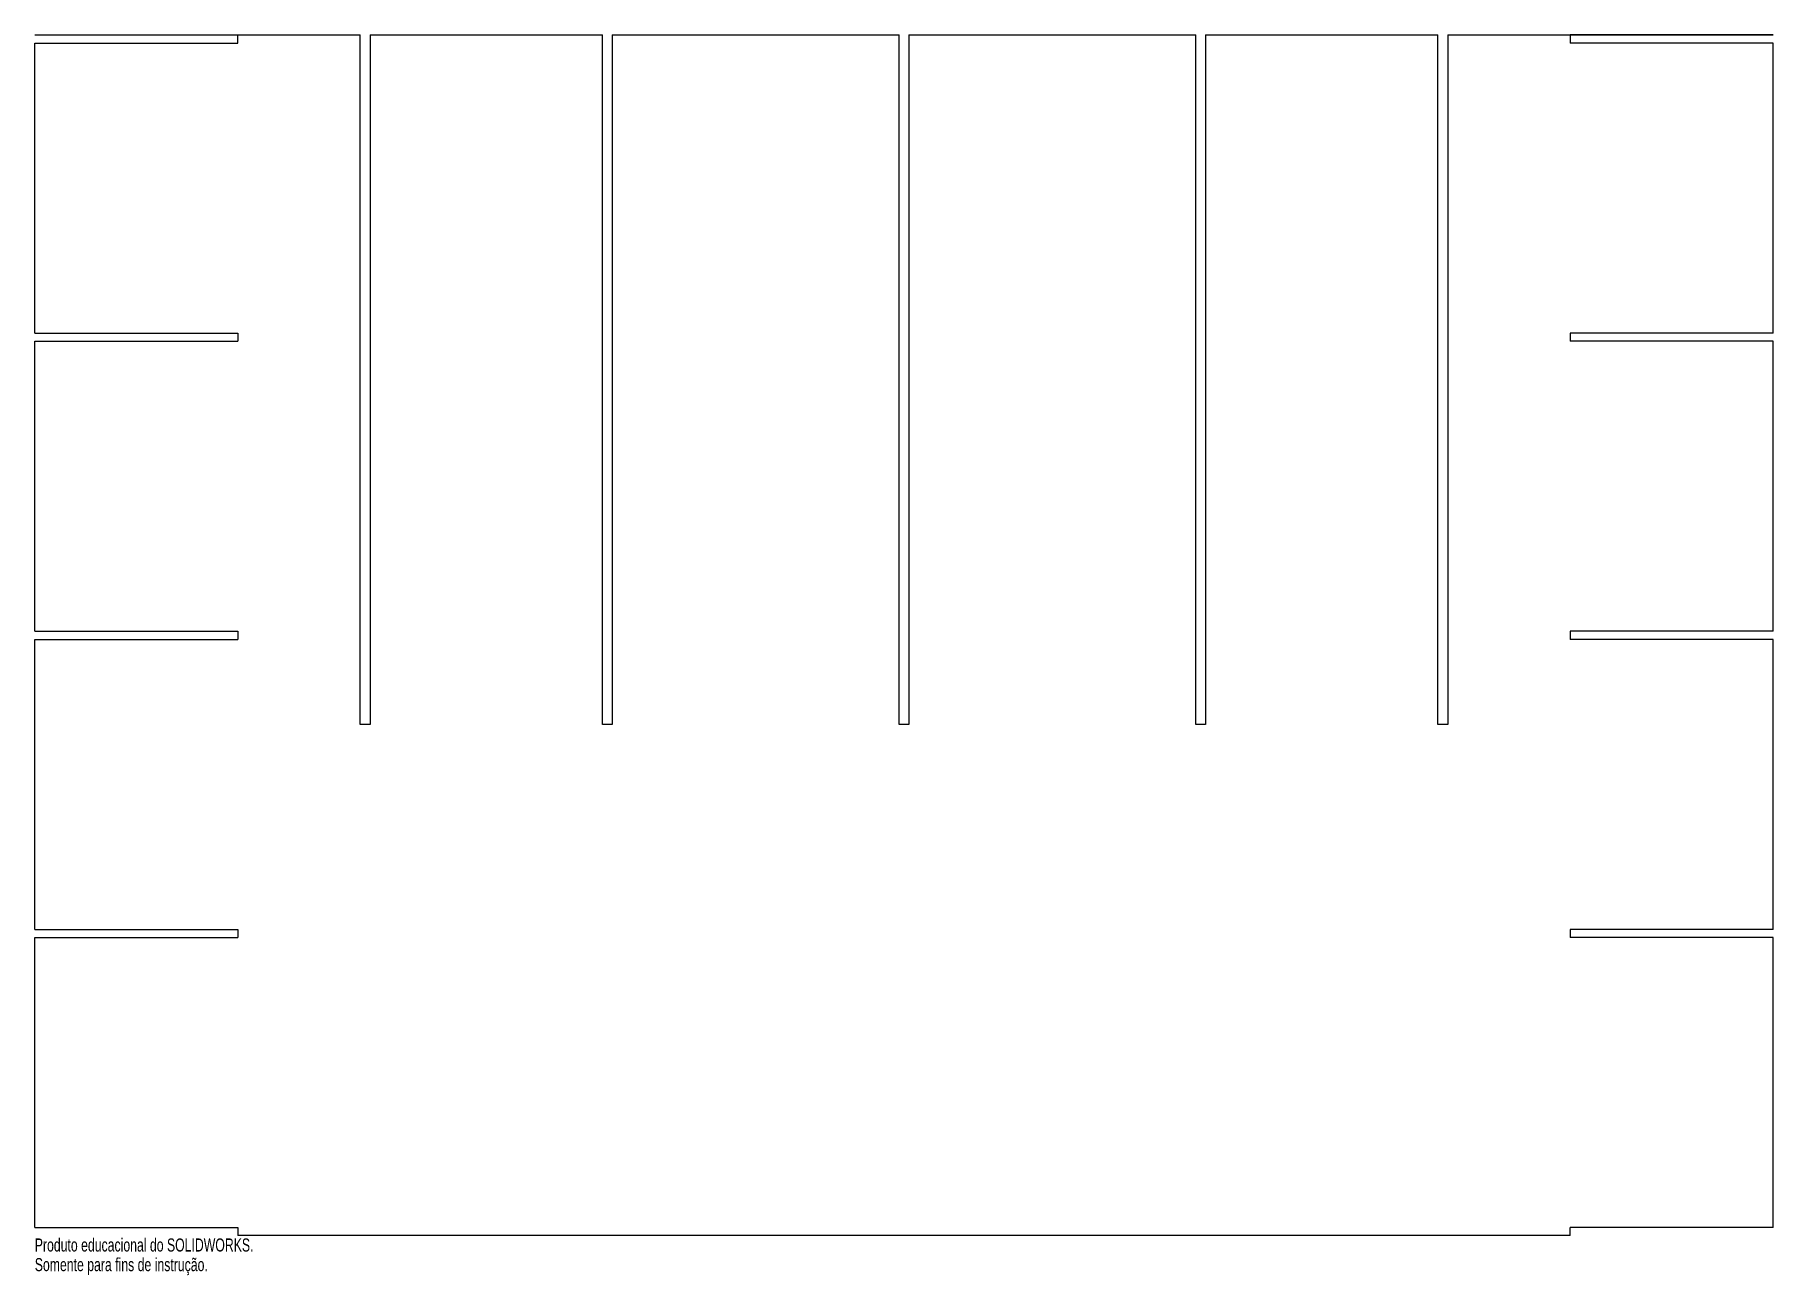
# Model space of a CAD drawing. Header units: millimetres. Extents: x -321 to 321, y -15 to 443.
import ezdxf

# ---------------------------------------------------------------- set-up
doc = ezdxf.new("R2010")
doc.units = ezdxf.units.MM
doc.styles.add('SLDTEXTSTYLE0', font='TXT', dxfattribs={"width": 0.7})

msp = doc.modelspace()

# ---------------------------------------------------------------- linework, layer by layer
at = {"color": 7, "linetype": 'Continuous', "lineweight": 25}
for p, q in [((-320.88, 443.04), (-200.72, 443.04)), ((-320.88, 443), (-320.88, 443.04)), ((-320.88, 443), (-245.98, 443)), ((-245.98, 440), (-245.98, 443)), ((-200.72, 188.61), (-200.72, 443.04)), ((-197.12, 443.04), (-111.3, 443.04)), ((-197.12, 443.04), (-197.12, 188.61)), ((-111.3, 188.61), (-111.3, 443.04)), ((-107.7, 443.04), (-1.8, 443.04)), ((-107.7, 443.04), (-107.7, 188.61)), ((-1.8, 188.61), (-1.8, 443.04)), ((1.8, 443.04), (107.7, 443.04)), ((1.8, 443.04), (1.8, 188.61)), ((107.7, 188.61), (107.7, 443.04)), ((111.3, 443.04), (197.12, 443.04)), ((111.3, 443.04), (111.3, 188.61)), ((197.12, 188.61), (197.12, 443.04)), ((200.72, 443.04), (320.88, 443.04)), ((200.72, 443.04), (200.72, 188.61)), ((245.98, 443), (245.98, 440)), ((320.88, 443), (245.98, 443)), ((320.88, 443), (320.88, 443.04)), ((-320.88, 440), (-245.98, 440)), ((-320.88, 333), (-320.88, 440)), ((320.88, 440), (245.98, 440)), ((320.88, 333), (320.88, 440)), ((-320.88, 333), (-245.98, 333)), ((-320.88, 330), (-245.98, 330)), ((-320.88, 223), (-320.88, 330)), ((-245.98, 333), (-245.98, 330)), ((245.98, 333), (245.98, 330)), ((320.88, 333), (245.98, 333)), ((320.88, 330), (245.98, 330)), ((320.88, 223), (320.88, 330)), ((-320.88, 223), (-245.98, 223)), ((-320.88, 220), (-245.98, 220)), ((-320.88, 113), (-320.88, 220)), ((-245.98, 223), (-245.98, 220)), ((245.98, 223), (245.98, 220)), ((320.88, 223), (245.98, 223)), ((320.88, 220), (245.98, 220)), ((320.88, 113), (320.88, 220)), ((-197.12, 188.61), (-200.72, 188.61)), ((-107.7, 188.61), (-111.3, 188.61)), ((1.8, 188.61), (-1.8, 188.61)), ((111.3, 188.61), (107.7, 188.61)), ((200.72, 188.61), (197.12, 188.61)), ((-320.88, 113), (-245.98, 113)), ((-320.88, 110), (-245.98, 110)), ((-320.88, 3), (-320.88, 110)), ((-245.98, 113), (-245.98, 110)), ((245.98, 113), (245.98, 110)), ((320.88, 113), (245.98, 113)), ((320.88, 110), (245.98, 110)), ((320.88, 3), (320.88, 110)), ((-320.88, 3), (-245.98, 3)), ((-245.98, 3), (-245.98, 0)), ((245.98, 0), (-245.98, 0)), ((245.98, 0), (245.98, 3)), ((320.88, 3), (245.98, 3))]:
    msp.add_line(p, q, dxfattribs=at)

# ---------------------------------------------------------------- texts
at = {"color": 7, "linetype": 'Continuous', "char_height": 4.8336, "attachment_point": 1, "style": 'SLDTEXTSTYLE0'}
for s, insert in [('Produto educacional do SOLIDWORKS.', (-320.88, -1.02)), ('Somente para fins de instrução.', (-320.88, -8.27))]:
    msp.add_mtext(s, dxfattribs=dict(at, insert=insert))

doc.saveas('drawing.dxf')
